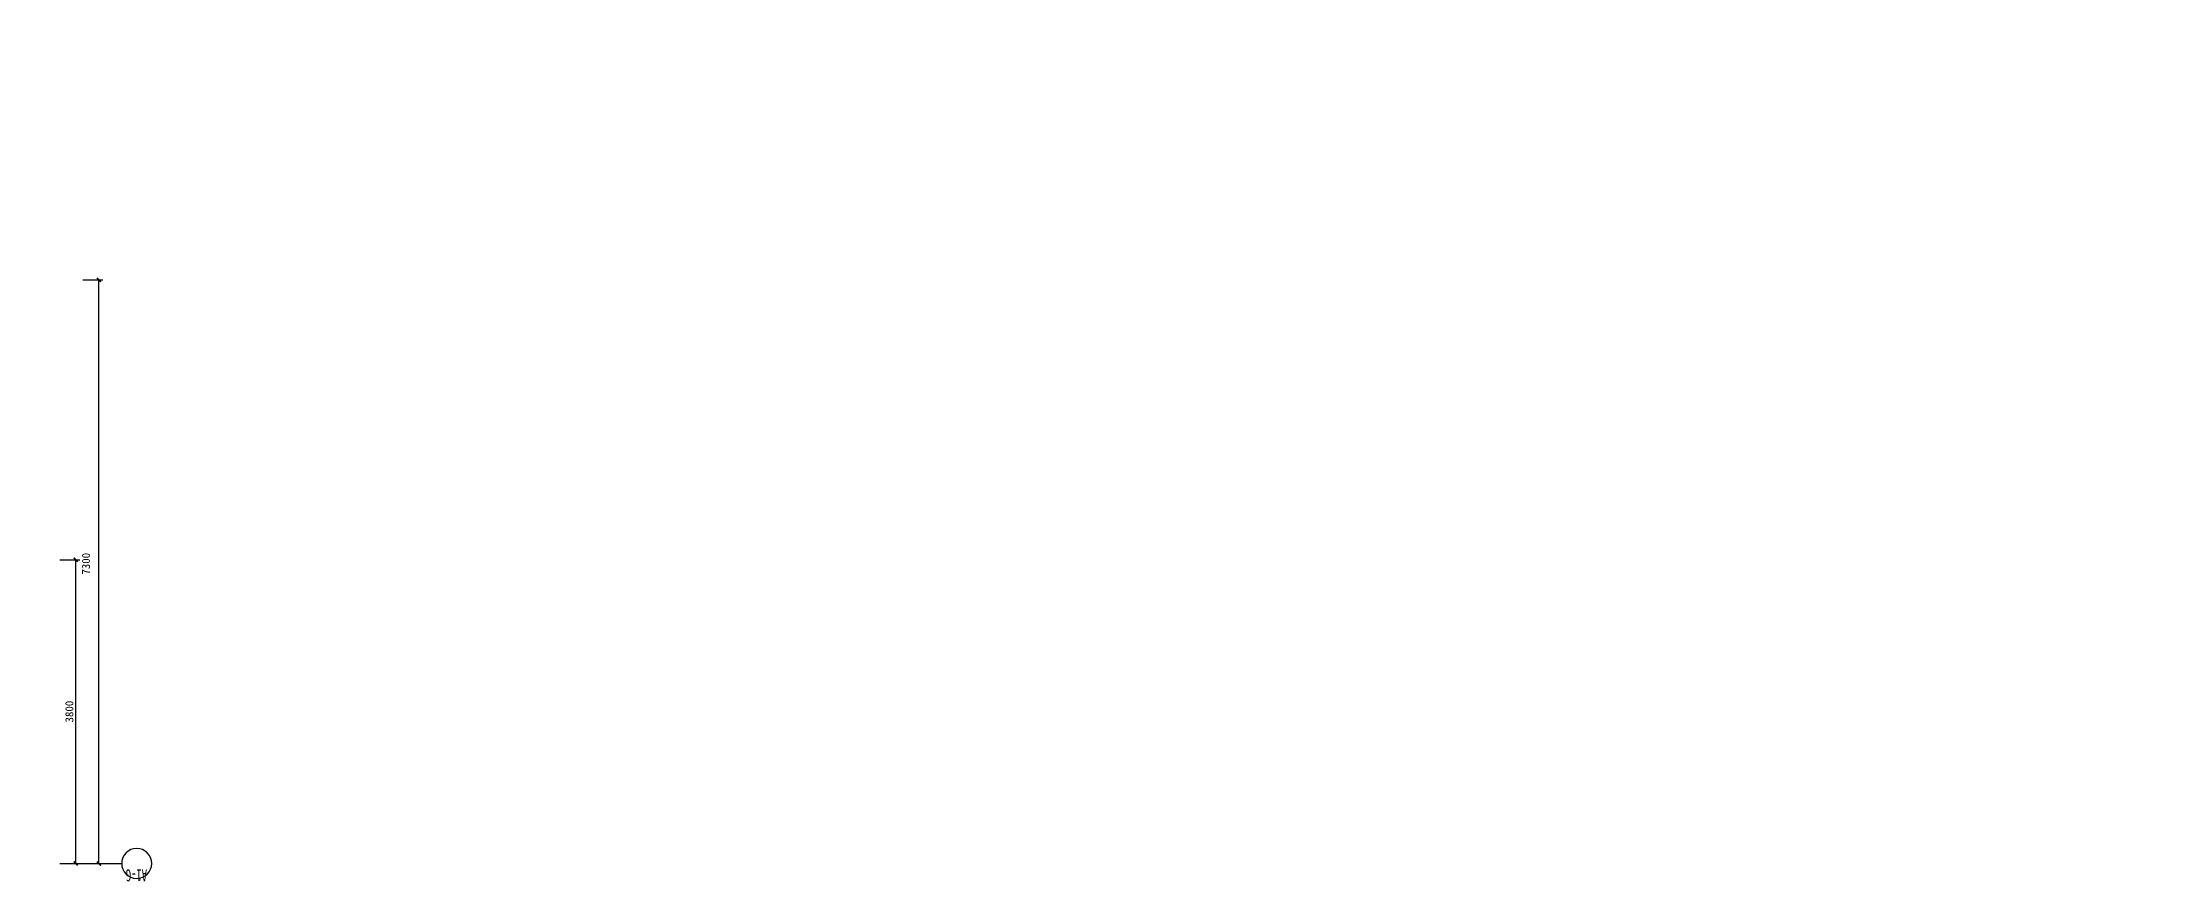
# Model space of a CAD drawing. Header units: millimetres. Extents: x -102565 to 103504, y -132507 to -120.
# Drawn here: x 57162 to 83675, y -31504 to -21004 of the extents above; entities that cross this region are included whole.
import ezdxf
from ezdxf import colors
from ezdxf.entities.mleader import LeaderData, LeaderLine
from ezdxf.enums import TextEntityAlignment as Align
from ezdxf.math import Vec2, Vec3

# ---------------------------------------------------------------- set-up
doc = ezdxf.new("R2010")
doc.units = ezdxf.units.MM
doc.header["$LTSCALE"] = 10
doc.layers.get('Defpoints').update_dxf_attribs({"color": 9})
doc.layers.add('-B60  给   排   水  LESS', color=2, linetype='Continuous')
doc.layers.add('AXIS', color=3, linetype='Continuous')
doc.styles.add('LESS标准文字', font='simhei.ttf', dxfattribs={"height": 2})
doc.dimstyles.new('标准注释（LESS）', dxfattribs={"dimtxt": 2, "dimasz": 1, "dimexe": 1, "dimexo": 0, "dimgap": 0.6, "dimtad": 1, "dimdec": 0, "dimrnd": 5, "dimzin": 12, "dimtxsty": 'LESS标准文字', "dimblk": 'ARCHTICK', "dimcen": 0, "dimclrd": 1, "dimclre": 1, "dimclrt": 3, "dimadec": 0, "dimazin": 0, "dimtfac": 1, "dimtdec": 0, "dimtix": 1, "dimtofl": 0, "dimtmove": 2, "dimatfit": 3, "dimldrblk": 'DOT', "dimfxl": 4, "dimfxlon": 1, "dimtfill": 1, "dimtolj": 1, "dimarcsym": 0})

# ---------------------------------------------------------------- blocks, each defined once
blk = doc.blocks.new('_Dot')
at = {"color": 0, "linetype": 'ByBlock', "lineweight": -2}
blk.add_line((-0.5, 0), (-1, 0), dxfattribs=at)
at = {"color": 0, "linetype": 'ByBlock', "const_width": 0.5}
blk.add_lwpolyline([(-0.25, 0, 1), (0.25, 0, 1)], format="xyb", close=True, dxfattribs=at)
blk = doc.blocks.new('_ArchTick')
at = {"color": 0, "linetype": 'ByBlock', "const_width": 0.4}
blk.add_lwpolyline([(-0.5, -0.5), (0.5, 0.5)], dxfattribs=at)
blk = doc.blocks.new('*D1272')
at = {"color": 1, "lineweight": -2, "transparency": 16777216}
for p, q in [((57668, -23977), (57918, -23977)), ((57868, -31277), (57868, -23977)), ((57668, -31277), (57918, -31277))]:
    blk.add_line(p, q, dxfattribs=at)
at = {"layer": 'Defpoints', "color": 0, "transparency": 16777216}
for p in [(57379, -23977), (57868, -23977), (57379, -31277)]:
    blk.add_point(p, dxfattribs=at)
at = {"color": 1, "lineweight": -2, "transparency": 16777216, "xscale": 50, "yscale": 50, "zscale": 50}
for p, rotation in [((57868, -23977), 90), ((57868, -31277), 270)]:
    blk.add_blockref('_ArchTick', p, dxfattribs=dict(at, rotation=rotation))
at = {"color": 3, "transparency": 16777216, "insert": (57707, -27527), "char_height": 100, "attachment_point": 5, "rotation": 90, "style": 'LESS标准文字', "bg_fill": 3, "box_fill_scale": 1.1, "bg_fill_color": 256, "bg_fill_true_color": 13158600, "bg_fill_transparency": 0}
blk.add_mtext('\\A1;7300', dxfattribs=at)
blk = doc.blocks.new('*D1273')
at = {"color": 1, "lineweight": -2, "transparency": 16777216}
for p, q in [((57379, -27477), (57629, -27477)), ((57579, -31277), (57579, -27477)), ((57379, -31277), (57629, -31277))]:
    blk.add_line(p, q, dxfattribs=at)
at = {"layer": 'Defpoints', "color": 0, "transparency": 16777216}
for p in [(57210, -27477), (57579, -27477), (57266, -31277)]:
    blk.add_point(p, dxfattribs=at)
at = {"color": 1, "lineweight": -2, "transparency": 16777216, "xscale": 50, "yscale": 50, "zscale": 50}
for p, rotation in [((57579, -27477), 90), ((57579, -31277), 270)]:
    blk.add_blockref('_ArchTick', p, dxfattribs=dict(at, rotation=rotation))
at = {"color": 3, "transparency": 16777216, "insert": (57499, -29377), "char_height": 100, "attachment_point": 5, "rotation": 90, "style": 'LESS标准文字', "bg_fill": 3, "box_fill_scale": 1.1, "bg_fill_color": 256, "bg_fill_true_color": 13158600, "bg_fill_transparency": 0}
blk.add_mtext('\\A1;3800', dxfattribs=at)
blk = doc.blocks.new('*U41')
at = {"color": 1}
blk.add_line((0, 0), (-15, 0), dxfattribs=at)
blk.add_circle((-18.75, 0), 3.75, dxfattribs=at)
at = {"color": 3, "style": 'LESS标准文字', "width": 2.440007, "flags": 8}
blk.add_attdef('轴号', text='', height=3, dxfattribs=at).set_placement((-21.33, -1.5), (-16.07, -1.5), align=Align.FIT)

msp = doc.modelspace()

# ---------------------------------------------------------------- leaders
at = {"layer": '-B60  给   排   水  LESS'}
ml = msp.add_multileader_mtext('Standard', dxfattribs=at)
ml.set_content('沐浴冷热水给水接口H=1100', color=3, style='LESS标准文字')
ml.set_leader_properties(color=1)
ml.set_arrow_properties(name='DOT')
ml.build(insert=Vec2(0, 0))
ml.multileader.update_dxf_attribs({"dogleg_length": 5, "arrow_head_size": 50, "scale": 50})
ctx = ml.context
ctx.base_point, ctx.scale, ctx.char_height, ctx.arrow_head_size, ctx.landing_gap_size, ctx.plane_origin = Vec3(33699.1, -21076.5), 50, 100, 50, 100, Vec3(31927.7, -23940.7)
notes = []
notes.append((ctx, [(1, (1, 1, 0), (33388.1, -21076.5), (1, 0), 310.9, [(1, [(32945.8, -22916.9), (32943.5, -22766.9)], 0, [])])]))
ctx.mtext.insert, ctx.mtext.width, ctx.mtext.flow_direction = Vec3(33799.1, -21018.9), 988.093, 5
ml = msp.add_multileader_mtext('Standard', dxfattribs=at)
ml.set_content('洗手台冷热水给水接口H=550', color=3, style='LESS标准文字')
ml.set_leader_properties(color=1)
ml.set_arrow_properties(name='DOT')
ml.build(insert=Vec2(0, 0))
ml.multileader.update_dxf_attribs({"dogleg_length": 5, "arrow_head_size": 50, "scale": 50})
ctx = ml.context
ctx.base_point, ctx.scale, ctx.char_height, ctx.arrow_head_size, ctx.landing_gap_size, ctx.plane_origin = Vec3(33706.8, -25839.3), 50, 100, 50, 100, Vec3(32157.1, -25807.9)
notes.append((ctx, [(1, (1, 1, 0), (33456.8, -25839.3), (1, 0), 250, [(1, [(33267.3, -24804.3), (33295, -24635.7)], 0, [])])]))
ctx.mtext.insert, ctx.mtext.width, ctx.mtext.flow_direction = Vec3(33806.8, -25781.7), 988.093, 5
ml = msp.add_multileader_mtext('Standard', dxfattribs=at)
ml.set_content('热水器冷热水给水接口H=1100', color=3, style='LESS标准文字')
ml.set_leader_properties(color=1)
ml.set_arrow_properties(name='DOT')
ml.build(insert=Vec2(0, 0))
ml.multileader.update_dxf_attribs({"dogleg_length": 5, "arrow_head_size": 50, "scale": 50})
ctx = ml.context
ctx.base_point, ctx.scale, ctx.char_height, ctx.arrow_head_size, ctx.landing_gap_size, ctx.plane_origin = Vec3(36525.8, -28782.5), 50, 100, 50, 100, Vec3(34512.8, -30887.2)
notes.append((ctx, [(1, (1, 1, 0), (36360.5, -28782.5), (1, 0), 165.4, [(1, [(35015.8, -29042.8), (35162.3, -29079.2)], 0, [])])]))
ctx.mtext.insert, ctx.mtext.width, ctx.mtext.flow_direction = Vec3(36625.8, -28727.8), 1337.557, 5
ml = msp.add_multileader_mtext('Standard', dxfattribs=at)
ml.set_content('空气源热泵冷热水给水接口H=1100', color=3, style='LESS标准文字')
ml.set_leader_properties(color=1)
ml.set_arrow_properties(name='DOT')
ml.build(insert=Vec2(0, 0))
ml.multileader.update_dxf_attribs({"dogleg_length": 5, "arrow_head_size": 50, "scale": 50})
ctx = ml.context
ctx.base_point, ctx.scale, ctx.char_height, ctx.arrow_head_size, ctx.landing_gap_size, ctx.plane_origin = Vec3(32275.8, -30848), 50, 100, 50, 100, Vec3(30262.8, -32479.5)
notes.append((ctx, [(1, (1, 1, 0), (32110.5, -30848), (1, 0), 165.4, [(1, [(30921, -30432), (30918.5, -30582)], 0, [])])]))
ctx.mtext.insert, ctx.mtext.width, ctx.mtext.flow_direction = Vec3(32375.8, -30790.4), 1337.557, 5
for ctx, leaders in notes:
    for number, flags, end, landing, length, lines in leaders:
        leader = LeaderData()
        leader.index, (leader.has_last_leader_line, leader.has_dogleg_vector, leader.attachment_direction) = number, flags
        leader.last_leader_point, leader.dogleg_vector, leader.dogleg_length = Vec3(end), Vec3(landing), length
        for number, points, colour, breaks in lines:
            line = LeaderLine()
            line.index, line.vertices, line.color, line.breaks = number, Vec3.list(points), colors.encode_raw_color(colour), breaks
            leader.lines.append(line)
        ctx.leaders.append(leader)

# ---------------------------------------------------------------- next in the draw order: dimensions: what is measured, and where the dimension line sits
dim = msp.add_linear_dim(base=(57868, -23976.6), p1=(57379.5, -31276.6), p2=(57379.5, -23976.6), angle=90, dimstyle='标准注释（LESS）', override={"dimscale": 0, "dimtix": 1, "dimtofl": 0, "dimtmove": 1, "dimatfit": 1})
dim.commit()
dim.dimension.update_dxf_attribs({"geometry": '*D1272', "text_midpoint": (57787.4, -27526.6), "dimtype": 160})

# ---------------------------------------------------------------- next in the draw order: dimensions: what is measured, and where the dimension line sits
dim = msp.add_linear_dim(base=(57579.5, -27476.6), p1=(57265.7, -31276.6), p2=(57209.5, -27476.6), angle=270, dimstyle='标准注释（LESS）', override={"dimscale": 0, "dimtix": 1, "dimtofl": 0, "dimtmove": 1, "dimatfit": 1})
dim.commit()
dim.dimension.update_dxf_attribs({"geometry": '*D1273', "text_midpoint": (57498.9, -29376.6)})

# ---------------------------------------------------------------- next in the draw order: block references
at = {"layer": 'AXIS', "color": 2}
ref = msp.add_blockref('*U41', (57402.9, -31276.6), dxfattribs=dict(at, xscale=-50, yscale=50, zscale=50))
ref.add_attrib('轴号', 'A1-G', dxfattribs={"layer": '0', "color": 3, "height": 150, "rotation": 180, "style": 'LESS标准文字', "width": 0.610002, "flags": 8}).set_placement((58469.6, -31351.6), (58206.4, -31351.6), align=Align.FIT)

doc.saveas('drawing.dxf')
